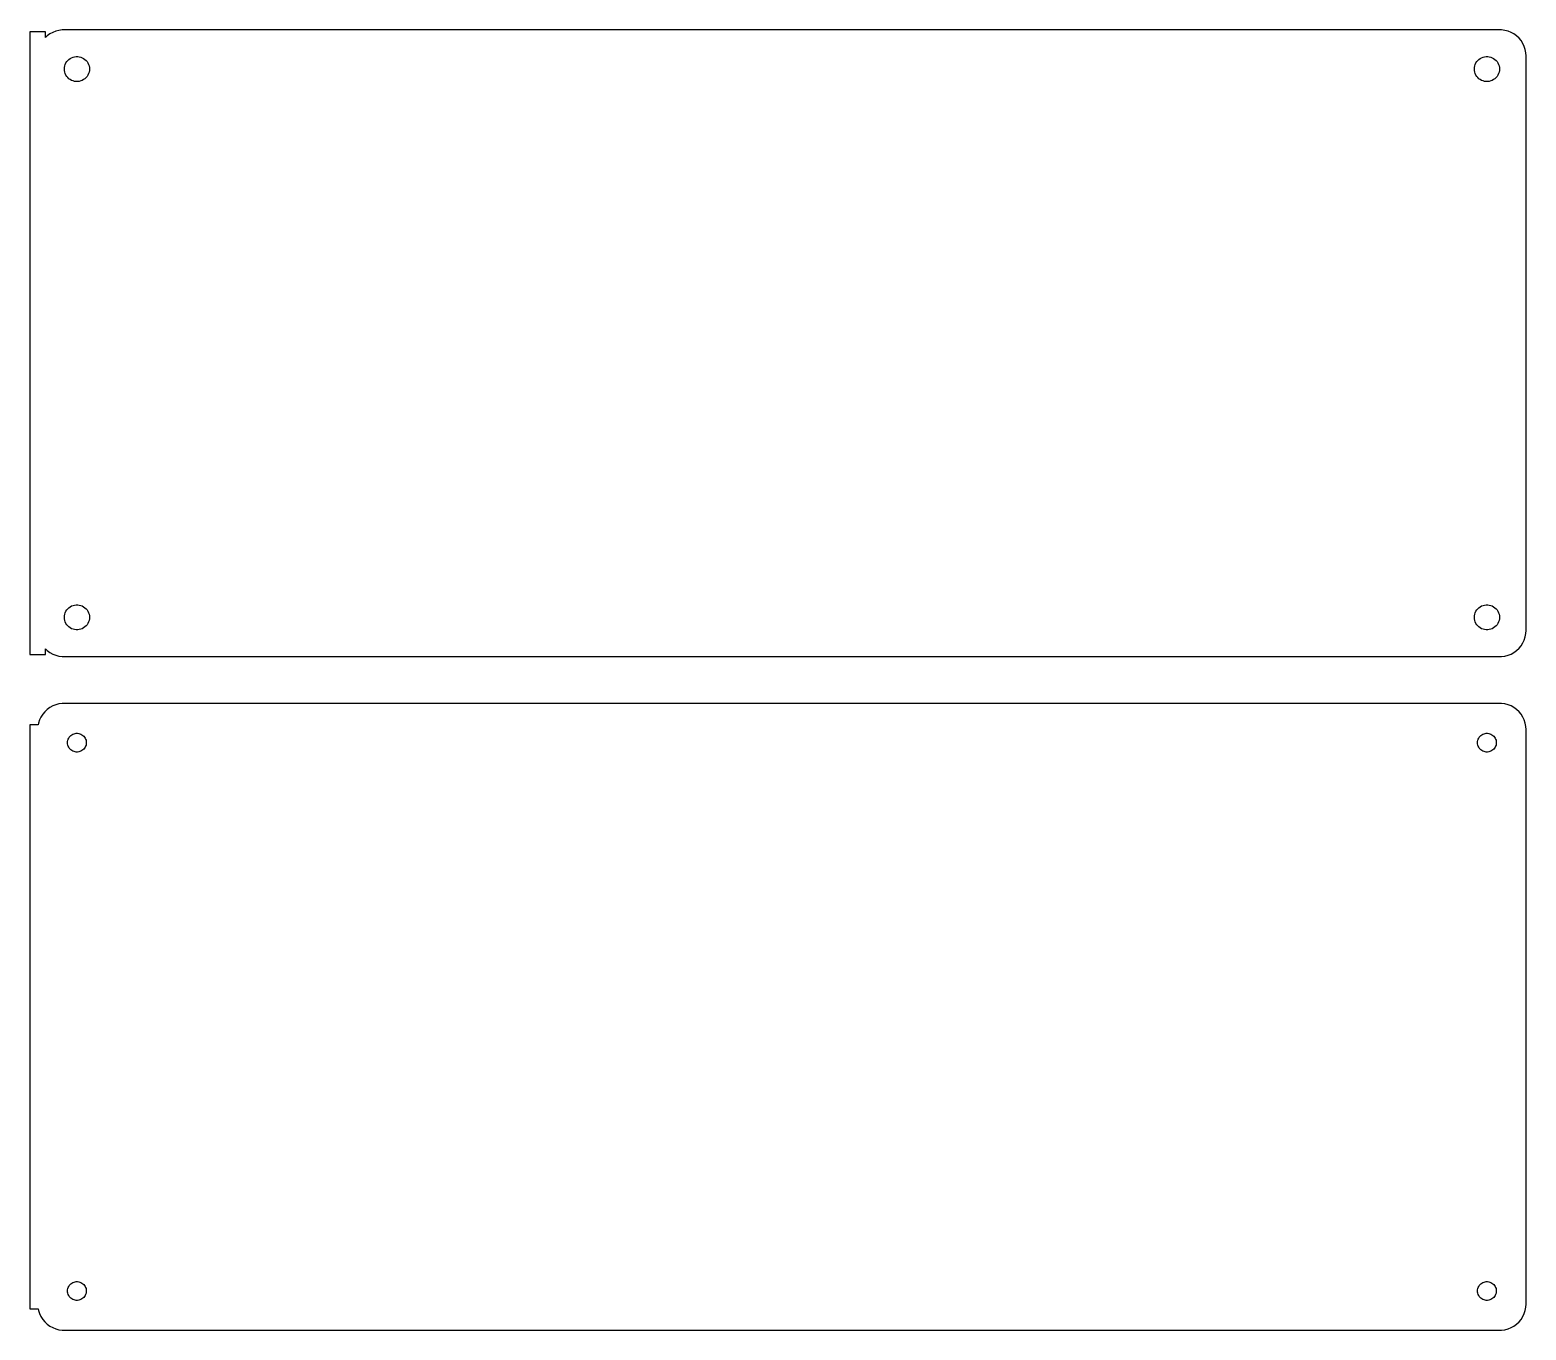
# Model space of a CAD drawing. Header units: metres. Extents: x -144 to 142, y 69 to 318.
import ezdxf

# ---------------------------------------------------------------- set-up
doc = ezdxf.new("R2010")
doc.units = ezdxf.units.M

msp = doc.modelspace()

# ---------------------------------------------------------------- linework, layer by layer
for p, q in [((-141, 317.615), (-144, 317.615)), ((-144, 317.615), (-144, 198.385)), ((-141, 316.559), (-141, 317.615)), ((-140.687, 316.853), (-141, 316.559)), ((-140.179, 317.222), (-140.687, 316.853)), ((-139.629, 317.524), (-140.179, 317.222)), ((-139.045, 317.755), (-139.629, 317.524)), ((-138.437, 317.911), (-139.045, 317.755)), ((-137.814, 317.99), (-138.437, 317.911)), ((137.814, 317.99), (-137.814, 317.99)), ((138.437, 317.911), (137.814, 317.99)), ((139.045, 317.755), (138.437, 317.911)), ((139.629, 317.524), (139.045, 317.755)), ((140.179, 317.222), (139.629, 317.524)), ((140.687, 316.853), (140.179, 317.222)), ((141.145, 316.423), (140.687, 316.853)), ((141.545, 315.939), (141.145, 316.423)), ((141.882, 315.409), (141.545, 315.939)), ((142.149, 314.841), (141.882, 315.409)), ((-136.75, 312.143), (-136.53, 312.349)), ((-136.53, 312.349), (-136.286, 312.526)), ((-136.286, 312.526), (-136.022, 312.672)), ((-136.022, 312.672), (-135.742, 312.783)), ((-135.742, 312.783), (-135.45, 312.857)), ((-135.45, 312.857), (-135.151, 312.895)), ((-135.151, 312.895), (-134.849, 312.895)), ((-134.849, 312.895), (-134.55, 312.857)), ((-134.55, 312.857), (-134.258, 312.783)), ((-134.258, 312.783), (-133.978, 312.672)), ((-133.978, 312.672), (-133.714, 312.526)), ((-133.714, 312.526), (-133.47, 312.349)), ((-133.47, 312.349), (-133.25, 312.143)), ((133.25, 312.143), (133.47, 312.349)), ((133.47, 312.349), (133.714, 312.526)), ((133.714, 312.526), (133.978, 312.672)), ((133.978, 312.672), (134.258, 312.783)), ((134.258, 312.783), (134.55, 312.857)), ((134.55, 312.857), (134.849, 312.895)), ((134.849, 312.895), (135.151, 312.895)), ((135.151, 312.895), (135.45, 312.857)), ((135.45, 312.857), (135.742, 312.783)), ((135.742, 312.783), (136.022, 312.672)), ((136.022, 312.672), (136.286, 312.526)), ((136.286, 312.526), (136.53, 312.349)), ((136.53, 312.349), (136.75, 312.143)), ((142.343, 314.243), (142.149, 314.841)), ((142.461, 313.627), (142.343, 314.243)), ((142.5, 313), (142.461, 313.627)), ((142.5, 203), (142.5, 313)), ((-137.4, 310.5), (-137.381, 310.801)), ((-137.381, 310.199), (-137.4, 310.5)), ((-137.381, 310.801), (-137.325, 311.097)), ((-137.325, 309.903), (-137.381, 310.199)), ((-137.325, 311.097), (-137.231, 311.383)), ((-137.231, 309.617), (-137.325, 309.903)), ((-137.231, 311.383), (-137.103, 311.656)), ((-137.103, 309.344), (-137.231, 309.617)), ((-137.103, 311.656), (-136.942, 311.911)), ((-136.942, 311.911), (-136.75, 312.143)), ((-133.25, 312.143), (-133.058, 311.911)), ((-133.058, 311.911), (-132.897, 311.656)), ((-132.897, 311.656), (-132.769, 311.383)), ((-132.769, 309.617), (-132.897, 309.344)), ((-132.769, 311.383), (-132.675, 311.097)), ((-132.675, 309.903), (-132.769, 309.617)), ((-132.675, 311.097), (-132.619, 310.801)), ((-132.619, 310.199), (-132.675, 309.903)), ((-132.619, 310.801), (-132.6, 310.5)), ((-132.6, 310.5), (-132.619, 310.199)), ((132.6, 310.5), (132.619, 310.801)), ((132.619, 310.199), (132.6, 310.5)), ((132.619, 310.801), (132.675, 311.097)), ((132.675, 309.903), (132.619, 310.199)), ((132.675, 311.097), (132.769, 311.383)), ((132.769, 309.617), (132.675, 309.903)), ((132.769, 311.383), (132.897, 311.656)), ((132.897, 309.344), (132.769, 309.617)), ((132.897, 311.656), (133.058, 311.911)), ((133.058, 311.911), (133.25, 312.143)), ((136.75, 312.143), (136.942, 311.911)), ((136.942, 311.911), (137.103, 311.656)), ((137.103, 311.656), (137.231, 311.383)), ((137.231, 309.617), (137.103, 309.344)), ((137.231, 311.383), (137.325, 311.097)), ((137.325, 309.903), (137.231, 309.617)), ((137.325, 311.097), (137.381, 310.801)), ((137.381, 310.199), (137.325, 309.903)), ((137.381, 310.801), (137.4, 310.5)), ((137.4, 310.5), (137.381, 310.199)), ((-136.942, 309.089), (-137.103, 309.344)), ((-136.75, 308.857), (-136.942, 309.089)), ((-136.53, 308.651), (-136.75, 308.857)), ((-136.286, 308.474), (-136.53, 308.651)), ((-136.022, 308.328), (-136.286, 308.474)), ((-135.742, 308.217), (-136.022, 308.328)), ((-135.45, 308.143), (-135.742, 308.217)), ((-135.151, 308.105), (-135.45, 308.143)), ((-134.849, 308.105), (-135.151, 308.105)), ((-134.55, 308.143), (-134.849, 308.105)), ((-134.258, 308.217), (-134.55, 308.143)), ((-133.978, 308.328), (-134.258, 308.217)), ((-133.714, 308.474), (-133.978, 308.328)), ((-133.47, 308.651), (-133.714, 308.474)), ((-133.25, 308.857), (-133.47, 308.651)), ((-133.058, 309.089), (-133.25, 308.857)), ((-132.897, 309.344), (-133.058, 309.089)), ((133.058, 309.089), (132.897, 309.344)), ((133.25, 308.857), (133.058, 309.089)), ((133.47, 308.651), (133.25, 308.857)), ((133.714, 308.474), (133.47, 308.651)), ((133.978, 308.328), (133.714, 308.474)), ((134.258, 308.217), (133.978, 308.328)), ((134.55, 308.143), (134.258, 308.217)), ((134.849, 308.105), (134.55, 308.143)), ((135.151, 308.105), (134.849, 308.105)), ((135.45, 308.143), (135.151, 308.105)), ((135.742, 308.217), (135.45, 308.143)), ((136.022, 308.328), (135.742, 308.217)), ((136.286, 308.474), (136.022, 308.328)), ((136.53, 308.651), (136.286, 308.474)), ((136.75, 308.857), (136.53, 308.651)), ((136.942, 309.089), (136.75, 308.857)), ((137.103, 309.344), (136.942, 309.089)), ((-137.325, 206.097), (-137.231, 206.383)), ((-137.231, 206.383), (-137.103, 206.656)), ((-137.103, 206.656), (-136.942, 206.911)), ((-136.942, 206.911), (-136.75, 207.143)), ((-136.75, 207.143), (-136.53, 207.349)), ((-136.53, 207.349), (-136.286, 207.526)), ((-136.286, 207.526), (-136.022, 207.672)), ((-136.022, 207.672), (-135.742, 207.783)), ((-135.742, 207.783), (-135.45, 207.857)), ((-135.45, 207.857), (-135.151, 207.895)), ((-135.151, 207.895), (-134.849, 207.895)), ((-134.849, 207.895), (-134.55, 207.857)), ((-134.55, 207.857), (-134.258, 207.783)), ((-134.258, 207.783), (-133.978, 207.672)), ((-133.978, 207.672), (-133.714, 207.526)), ((-133.714, 207.526), (-133.47, 207.349)), ((-133.47, 207.349), (-133.25, 207.143)), ((-133.25, 207.143), (-133.058, 206.911)), ((-133.058, 206.911), (-132.897, 206.656)), ((-132.897, 206.656), (-132.769, 206.383)), ((-132.769, 206.383), (-132.675, 206.097)), ((132.675, 206.097), (132.769, 206.383)), ((132.769, 206.383), (132.897, 206.656)), ((132.897, 206.656), (133.058, 206.911)), ((133.058, 206.911), (133.25, 207.143)), ((133.25, 207.143), (133.47, 207.349)), ((133.47, 207.349), (133.714, 207.526)), ((133.714, 207.526), (133.978, 207.672)), ((133.978, 207.672), (134.258, 207.783)), ((134.258, 207.783), (134.55, 207.857)), ((134.55, 207.857), (134.849, 207.895)), ((134.849, 207.895), (135.151, 207.895)), ((135.151, 207.895), (135.45, 207.857)), ((135.45, 207.857), (135.742, 207.783)), ((135.742, 207.783), (136.022, 207.672)), ((136.022, 207.672), (136.286, 207.526)), ((136.286, 207.526), (136.53, 207.349)), ((136.53, 207.349), (136.75, 207.143)), ((136.75, 207.143), (136.942, 206.911)), ((136.942, 206.911), (137.103, 206.656)), ((137.103, 206.656), (137.231, 206.383)), ((137.231, 206.383), (137.325, 206.097)), ((-137.4, 205.5), (-137.381, 205.801)), ((-137.381, 205.199), (-137.4, 205.5)), ((-137.381, 205.801), (-137.325, 206.097)), ((-137.325, 204.903), (-137.381, 205.199)), ((-137.231, 204.617), (-137.325, 204.903)), ((-137.103, 204.344), (-137.231, 204.617)), ((-136.942, 204.089), (-137.103, 204.344)), ((-136.75, 203.857), (-136.942, 204.089)), ((-136.53, 203.651), (-136.75, 203.857)), ((-136.286, 203.474), (-136.53, 203.651)), ((-136.022, 203.328), (-136.286, 203.474)), ((-133.714, 203.474), (-133.978, 203.328)), ((-133.47, 203.651), (-133.714, 203.474)), ((-133.25, 203.857), (-133.47, 203.651)), ((-133.058, 204.089), (-133.25, 203.857)), ((-132.897, 204.344), (-133.058, 204.089)), ((-132.769, 204.617), (-132.897, 204.344)), ((-132.675, 204.903), (-132.769, 204.617)), ((-132.675, 206.097), (-132.619, 205.801)), ((-132.619, 205.199), (-132.675, 204.903)), ((-132.619, 205.801), (-132.6, 205.5)), ((-132.6, 205.5), (-132.619, 205.199)), ((132.6, 205.5), (132.619, 205.801)), ((132.619, 205.199), (132.6, 205.5)), ((132.619, 205.801), (132.675, 206.097)), ((132.675, 204.903), (132.619, 205.199)), ((132.769, 204.617), (132.675, 204.903)), ((132.897, 204.344), (132.769, 204.617)), ((133.058, 204.089), (132.897, 204.344)), ((133.25, 203.857), (133.058, 204.089)), ((133.47, 203.651), (133.25, 203.857)), ((133.714, 203.474), (133.47, 203.651)), ((133.978, 203.328), (133.714, 203.474)), ((136.286, 203.474), (136.022, 203.328)), ((136.53, 203.651), (136.286, 203.474)), ((136.75, 203.857), (136.53, 203.651)), ((136.942, 204.089), (136.75, 203.857)), ((137.103, 204.344), (136.942, 204.089)), ((137.231, 204.617), (137.103, 204.344)), ((137.325, 204.903), (137.231, 204.617)), ((137.325, 206.097), (137.381, 205.801)), ((137.381, 205.199), (137.325, 204.903)), ((137.381, 205.801), (137.4, 205.5)), ((137.4, 205.5), (137.381, 205.199)), ((-135.742, 203.217), (-136.022, 203.328)), ((-135.45, 203.143), (-135.742, 203.217)), ((-135.151, 203.105), (-135.45, 203.143)), ((-134.849, 203.105), (-135.151, 203.105)), ((-134.55, 203.143), (-134.849, 203.105)), ((-134.258, 203.217), (-134.55, 203.143)), ((-133.978, 203.328), (-134.258, 203.217)), ((134.258, 203.217), (133.978, 203.328)), ((134.55, 203.143), (134.258, 203.217)), ((134.849, 203.105), (134.55, 203.143)), ((135.151, 203.105), (134.849, 203.105)), ((135.45, 203.143), (135.151, 203.105)), ((135.742, 203.217), (135.45, 203.143)), ((136.022, 203.328), (135.742, 203.217)), ((141.545, 200.061), (141.882, 200.591)), ((141.882, 200.591), (142.149, 201.159)), ((142.149, 201.159), (142.343, 201.757)), ((142.343, 201.757), (142.461, 202.373)), ((142.461, 202.373), (142.5, 203)), ((-144, 198.385), (-141, 198.385)), ((-141, 198.385), (-141, 199.441)), ((-141, 199.441), (-140.687, 199.147)), ((-140.687, 199.147), (-140.179, 198.778)), ((-140.179, 198.778), (-139.629, 198.476)), ((-139.629, 198.476), (-139.045, 198.245)), ((-139.045, 198.245), (-138.437, 198.089)), ((-138.437, 198.089), (-137.814, 198.01)), ((-137.814, 198.01), (137.814, 198.01)), ((137.814, 198.01), (138.437, 198.089)), ((138.437, 198.089), (139.045, 198.245)), ((139.045, 198.245), (139.629, 198.476)), ((139.629, 198.476), (140.179, 198.778)), ((140.179, 198.778), (140.687, 199.147)), ((140.687, 199.147), (141.145, 199.577)), ((141.145, 199.577), (141.545, 200.061)), ((-141.882, 186.409), (-142.149, 185.841)), ((-141.545, 186.939), (-141.882, 186.409)), ((-141.145, 187.423), (-141.545, 186.939)), ((-140.687, 187.853), (-141.145, 187.423)), ((-140.179, 188.222), (-140.687, 187.853)), ((-139.629, 188.524), (-140.179, 188.222)), ((-139.045, 188.755), (-139.629, 188.524)), ((-138.437, 188.911), (-139.045, 188.755)), ((-137.814, 188.99), (-138.437, 188.911)), ((137.814, 188.99), (-137.814, 188.99)), ((138.437, 188.911), (137.814, 188.99)), ((139.045, 188.755), (138.437, 188.911)), ((139.629, 188.524), (139.045, 188.755)), ((140.179, 188.222), (139.629, 188.524)), ((140.687, 187.853), (140.179, 188.222)), ((141.145, 187.423), (140.687, 187.853)), ((141.545, 186.939), (141.145, 187.423)), ((141.882, 186.409), (141.545, 186.939)), ((142.149, 185.841), (141.882, 186.409)), ((-142.4, 184.944), (-144, 184.944)), ((-144, 184.944), (-144, 73.0558)), ((-142.343, 185.243), (-142.4, 184.944)), ((-142.149, 185.841), (-142.343, 185.243)), ((142.343, 185.243), (142.149, 185.841)), ((142.461, 184.627), (142.343, 185.243)), ((142.5, 184), (142.461, 184.627)), ((142.5, 74), (142.5, 184)), ((-136.8, 181.5), (-136.786, 181.726)), ((-136.786, 181.274), (-136.8, 181.5)), ((-136.786, 181.726), (-136.743, 181.948)), ((-136.743, 181.052), (-136.786, 181.274)), ((-136.743, 181.948), (-136.674, 182.163)), ((-136.674, 180.837), (-136.743, 181.052)), ((-136.674, 182.163), (-136.577, 182.367)), ((-136.577, 180.633), (-136.674, 180.837)), ((-136.577, 182.367), (-136.456, 182.558)), ((-136.456, 180.442), (-136.577, 180.633)), ((-136.456, 182.558), (-136.312, 182.732)), ((-136.312, 182.732), (-136.147, 182.887)), ((-136.147, 182.887), (-135.964, 183.02)), ((-135.964, 183.02), (-135.766, 183.129)), ((-135.766, 183.129), (-135.556, 183.212)), ((-135.556, 183.212), (-135.337, 183.268)), ((-135.337, 183.268), (-135.113, 183.296)), ((-135.113, 183.296), (-134.887, 183.296)), ((-134.887, 183.296), (-134.663, 183.268)), ((-134.663, 183.268), (-134.444, 183.212)), ((-134.444, 183.212), (-134.234, 183.129)), ((-134.234, 183.129), (-134.036, 183.02)), ((-134.036, 183.02), (-133.853, 182.887)), ((-133.853, 182.887), (-133.688, 182.732)), ((-133.688, 182.732), (-133.544, 182.558)), ((-133.544, 182.558), (-133.423, 182.367)), ((-133.423, 180.633), (-133.544, 180.442)), ((-133.423, 182.367), (-133.326, 182.163)), ((-133.326, 180.837), (-133.423, 180.633)), ((-133.326, 182.163), (-133.257, 181.948)), ((-133.257, 181.052), (-133.326, 180.837)), ((-133.257, 181.948), (-133.214, 181.726)), ((-133.214, 181.274), (-133.257, 181.052)), ((-133.214, 181.726), (-133.2, 181.5)), ((-133.2, 181.5), (-133.214, 181.274)), ((133.2, 181.5), (133.214, 181.726)), ((133.214, 181.274), (133.2, 181.5)), ((133.214, 181.726), (133.257, 181.948)), ((133.257, 181.052), (133.214, 181.274)), ((133.257, 181.948), (133.326, 182.163)), ((133.326, 180.837), (133.257, 181.052)), ((133.326, 182.163), (133.423, 182.367)), ((133.423, 180.633), (133.326, 180.837)), ((133.423, 182.367), (133.544, 182.558)), ((133.544, 180.442), (133.423, 180.633)), ((133.544, 182.558), (133.688, 182.732)), ((133.688, 182.732), (133.853, 182.887)), ((133.853, 182.887), (134.036, 183.02)), ((134.036, 183.02), (134.234, 183.129)), ((134.234, 183.129), (134.444, 183.212)), ((134.444, 183.212), (134.663, 183.268)), ((134.663, 183.268), (134.887, 183.296)), ((134.887, 183.296), (135.113, 183.296)), ((135.113, 183.296), (135.337, 183.268)), ((135.337, 183.268), (135.556, 183.212)), ((135.556, 183.212), (135.766, 183.129)), ((135.766, 183.129), (135.964, 183.02)), ((135.964, 183.02), (136.147, 182.887)), ((136.147, 182.887), (136.312, 182.732)), ((136.312, 182.732), (136.456, 182.558)), ((136.456, 182.558), (136.577, 182.367)), ((136.577, 180.633), (136.456, 180.442)), ((136.577, 182.367), (136.674, 182.163)), ((136.674, 180.837), (136.577, 180.633)), ((136.674, 182.163), (136.743, 181.948)), ((136.743, 181.052), (136.674, 180.837)), ((136.743, 181.948), (136.786, 181.726)), ((136.786, 181.274), (136.743, 181.052)), ((136.786, 181.726), (136.8, 181.5)), ((136.8, 181.5), (136.786, 181.274)), ((-136.312, 180.268), (-136.456, 180.442)), ((-136.147, 180.113), (-136.312, 180.268)), ((-135.964, 179.98), (-136.147, 180.113)), ((-135.766, 179.871), (-135.964, 179.98)), ((-135.556, 179.788), (-135.766, 179.871)), ((-135.337, 179.732), (-135.556, 179.788)), ((-135.113, 179.704), (-135.337, 179.732)), ((-134.887, 179.704), (-135.113, 179.704)), ((-134.663, 179.732), (-134.887, 179.704)), ((-134.444, 179.788), (-134.663, 179.732)), ((-134.234, 179.871), (-134.444, 179.788)), ((-134.036, 179.98), (-134.234, 179.871)), ((-133.853, 180.113), (-134.036, 179.98)), ((-133.688, 180.268), (-133.853, 180.113)), ((-133.544, 180.442), (-133.688, 180.268)), ((133.688, 180.268), (133.544, 180.442)), ((133.853, 180.113), (133.688, 180.268)), ((134.036, 179.98), (133.853, 180.113)), ((134.234, 179.871), (134.036, 179.98)), ((134.444, 179.788), (134.234, 179.871)), ((134.663, 179.732), (134.444, 179.788)), ((134.887, 179.704), (134.663, 179.732)), ((135.113, 179.704), (134.887, 179.704)), ((135.337, 179.732), (135.113, 179.704)), ((135.556, 179.788), (135.337, 179.732)), ((135.766, 179.871), (135.556, 179.788)), ((135.964, 179.98), (135.766, 179.871)), ((136.147, 180.113), (135.964, 179.98)), ((136.312, 180.268), (136.147, 180.113)), ((136.456, 180.442), (136.312, 180.268)), ((-136.674, 77.1626), (-136.577, 77.3672)), ((-136.577, 77.3672), (-136.456, 77.558)), ((-136.456, 77.558), (-136.312, 77.7322)), ((-136.312, 77.7322), (-136.147, 77.8869)), ((-136.147, 77.8869), (-135.964, 78.0198)), ((-135.964, 78.0198), (-135.766, 78.1287)), ((-135.766, 78.1287), (-135.556, 78.2119)), ((-135.556, 78.2119), (-135.337, 78.2681)), ((-135.337, 78.2681), (-135.113, 78.2964)), ((-135.113, 78.2964), (-134.887, 78.2964)), ((-134.887, 78.2964), (-134.663, 78.2681)), ((-134.663, 78.2681), (-134.444, 78.2119)), ((-134.444, 78.2119), (-134.234, 78.1287)), ((-134.234, 78.1287), (-134.036, 78.0198)), ((-134.036, 78.0198), (-133.853, 77.8869)), ((-133.853, 77.8869), (-133.688, 77.7322)), ((-133.688, 77.7322), (-133.544, 77.558)), ((-133.544, 77.558), (-133.423, 77.3672)), ((-133.423, 77.3672), (-133.326, 77.1626)), ((133.326, 77.1626), (133.423, 77.3672)), ((133.423, 77.3672), (133.544, 77.558)), ((133.544, 77.558), (133.688, 77.7322)), ((133.688, 77.7322), (133.853, 77.8869)), ((133.853, 77.8869), (134.036, 78.0198)), ((134.036, 78.0198), (134.234, 78.1287)), ((134.234, 78.1287), (134.444, 78.2119)), ((134.444, 78.2119), (134.663, 78.2681)), ((134.663, 78.2681), (134.887, 78.2964)), ((134.887, 78.2964), (135.113, 78.2964)), ((135.113, 78.2964), (135.337, 78.2681)), ((135.337, 78.2681), (135.556, 78.2119)), ((135.556, 78.2119), (135.766, 78.1287)), ((135.766, 78.1287), (135.964, 78.0198)), ((135.964, 78.0198), (136.147, 77.8869)), ((136.147, 77.8869), (136.312, 77.7322)), ((136.312, 77.7322), (136.456, 77.558)), ((136.456, 77.558), (136.577, 77.3672)), ((136.577, 77.3672), (136.674, 77.1626)), ((-136.8, 76.5), (-136.786, 76.7256)), ((-136.786, 76.2744), (-136.8, 76.5)), ((-136.786, 76.7256), (-136.743, 76.9476)), ((-136.743, 76.0524), (-136.786, 76.2744)), ((-136.743, 76.9476), (-136.674, 77.1626)), ((-136.674, 75.8374), (-136.743, 76.0524)), ((-136.577, 75.6328), (-136.674, 75.8374)), ((-136.456, 75.442), (-136.577, 75.6328)), ((-136.312, 75.2678), (-136.456, 75.442)), ((-136.147, 75.1131), (-136.312, 75.2678)), ((-135.964, 74.9802), (-136.147, 75.1131)), ((-135.766, 74.8713), (-135.964, 74.9802)), ((-135.556, 74.7881), (-135.766, 74.8713)), ((-135.337, 74.7319), (-135.556, 74.7881)), ((-135.113, 74.7036), (-135.337, 74.7319)), ((-134.887, 74.7036), (-135.113, 74.7036)), ((-134.663, 74.7319), (-134.887, 74.7036)), ((-134.444, 74.7881), (-134.663, 74.7319)), ((-134.234, 74.8713), (-134.444, 74.7881)), ((-134.036, 74.9802), (-134.234, 74.8713)), ((-133.853, 75.1131), (-134.036, 74.9802)), ((-133.688, 75.2678), (-133.853, 75.1131)), ((-133.544, 75.442), (-133.688, 75.2678)), ((-133.423, 75.6328), (-133.544, 75.442)), ((-133.326, 75.8374), (-133.423, 75.6328)), ((-133.326, 77.1626), (-133.257, 76.9476)), ((-133.257, 76.0524), (-133.326, 75.8374)), ((-133.257, 76.9476), (-133.214, 76.7256)), ((-133.214, 76.2744), (-133.257, 76.0524)), ((-133.214, 76.7256), (-133.2, 76.5)), ((-133.2, 76.5), (-133.214, 76.2744)), ((133.2, 76.5), (133.214, 76.7256)), ((133.214, 76.2744), (133.2, 76.5)), ((133.214, 76.7256), (133.257, 76.9476)), ((133.257, 76.0524), (133.214, 76.2744)), ((133.257, 76.9476), (133.326, 77.1626)), ((133.326, 75.8374), (133.257, 76.0524)), ((133.423, 75.6328), (133.326, 75.8374)), ((133.544, 75.442), (133.423, 75.6328)), ((133.688, 75.2678), (133.544, 75.442)), ((133.853, 75.1131), (133.688, 75.2678)), ((134.036, 74.9802), (133.853, 75.1131)), ((134.234, 74.8713), (134.036, 74.9802)), ((134.444, 74.7881), (134.234, 74.8713)), ((134.663, 74.7319), (134.444, 74.7881)), ((134.887, 74.7036), (134.663, 74.7319)), ((135.113, 74.7036), (134.887, 74.7036)), ((135.337, 74.7319), (135.113, 74.7036)), ((135.556, 74.7881), (135.337, 74.7319)), ((135.766, 74.8713), (135.556, 74.7881)), ((135.964, 74.9802), (135.766, 74.8713)), ((136.147, 75.1131), (135.964, 74.9802)), ((136.312, 75.2678), (136.147, 75.1131)), ((136.456, 75.442), (136.312, 75.2678)), ((136.577, 75.6328), (136.456, 75.442)), ((136.674, 75.8374), (136.577, 75.6328)), ((136.674, 77.1626), (136.743, 76.9476)), ((136.743, 76.0524), (136.674, 75.8374)), ((136.743, 76.9476), (136.786, 76.7256)), ((136.786, 76.2744), (136.743, 76.0524)), ((136.786, 76.7256), (136.8, 76.5)), ((136.8, 76.5), (136.786, 76.2744)), ((-144, 73.0558), (-142.4, 73.0558)), ((-142.4, 73.0558), (-142.343, 72.7566)), ((-142.343, 72.7566), (-142.149, 72.1594)), ((-142.149, 72.1594), (-141.882, 71.5912)), ((141.882, 71.5912), (142.149, 72.1594)), ((142.149, 72.1594), (142.343, 72.7566)), ((142.343, 72.7566), (142.461, 73.3733)), ((142.461, 73.3733), (142.5, 74)), ((-141.882, 71.5912), (-141.545, 71.0611)), ((-141.545, 71.0611), (-141.145, 70.5773)), ((-141.145, 70.5773), (-140.687, 70.1474)), ((-140.687, 70.1474), (-140.179, 69.7784)), ((-140.179, 69.7784), (-139.629, 69.4759)), ((-139.629, 69.4759), (-139.045, 69.2447)), ((-139.045, 69.2447), (-138.437, 69.0886)), ((-138.437, 69.0886), (-137.814, 69.0099)), ((-137.814, 69.0099), (137.814, 69.0099)), ((137.814, 69.0099), (138.437, 69.0886)), ((138.437, 69.0886), (139.045, 69.2447)), ((139.045, 69.2447), (139.629, 69.4759)), ((139.629, 69.4759), (140.179, 69.7784)), ((140.179, 69.7784), (140.687, 70.1474)), ((140.687, 70.1474), (141.145, 70.5773)), ((141.145, 70.5773), (141.545, 71.0611)), ((141.545, 71.0611), (141.882, 71.5912))]:
    msp.add_line(p, q)

doc.saveas('drawing.dxf')
